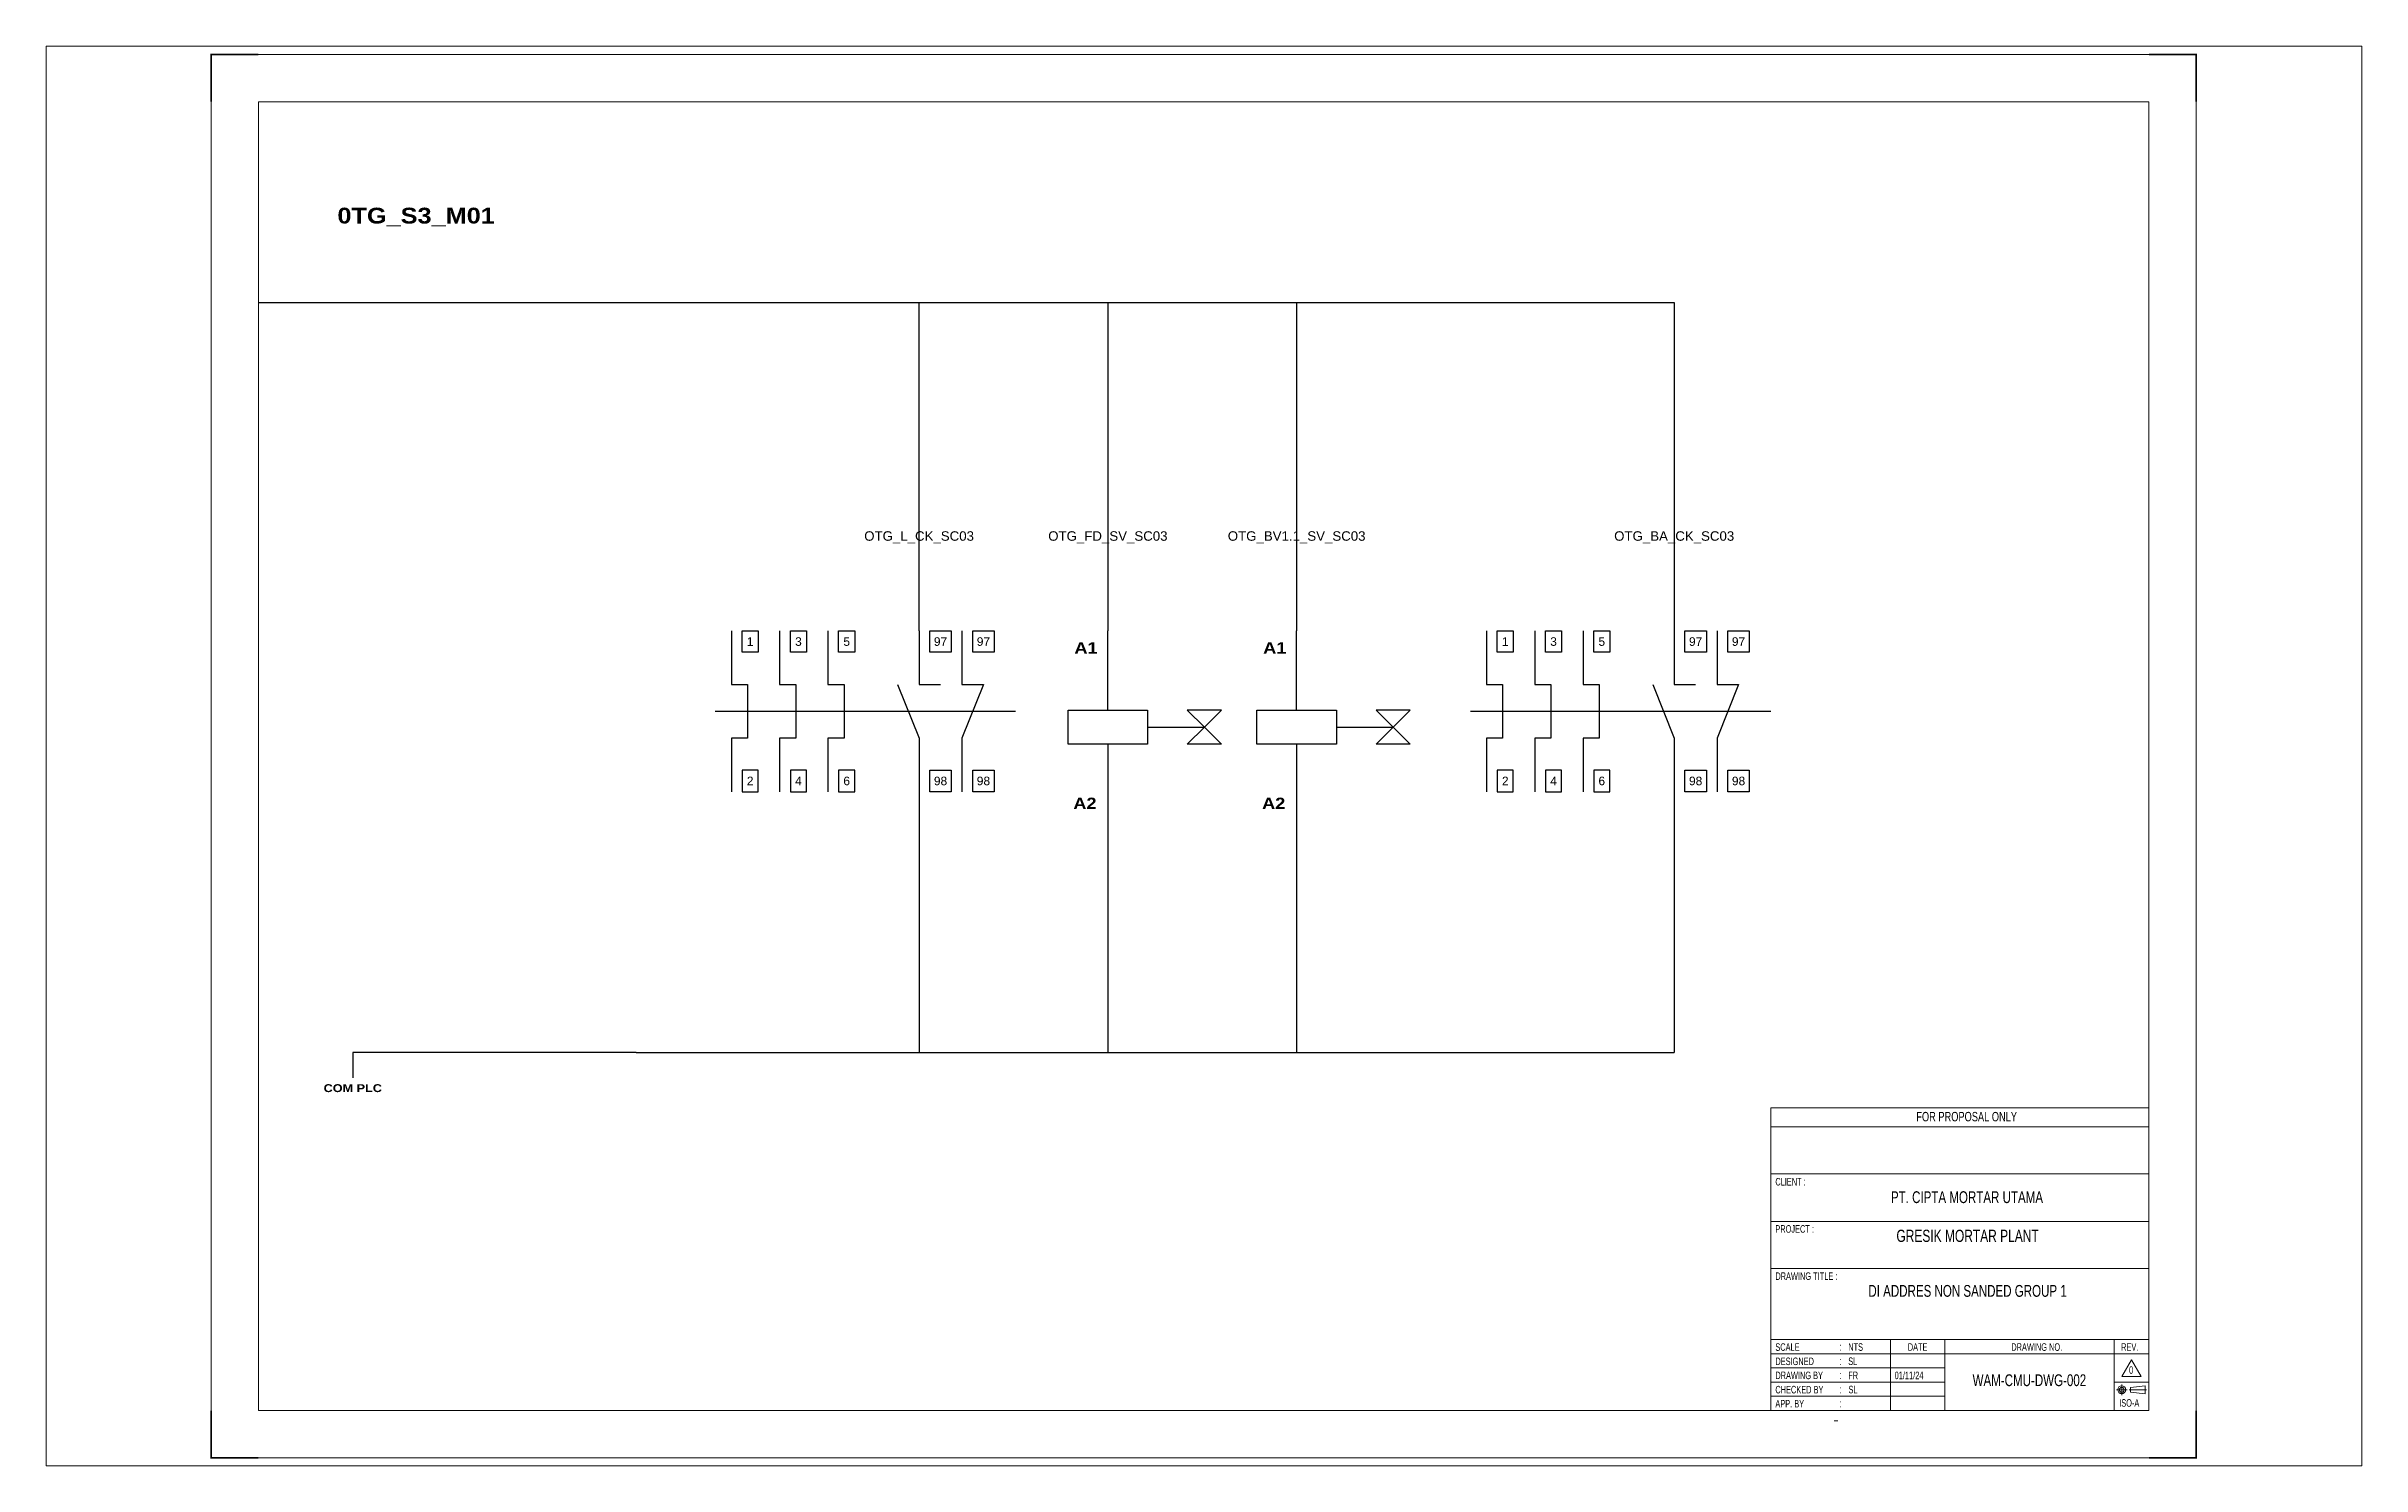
# Paper-space layout 'Plan 1 Equipment 9' of a CAD drawing. Header units: centimetres. Extents: x 0 to 28.7, y 0 to 17.6.
# The model-space entities are those that its viewports show. They can reach past a viewport. Long polylines and large blocks are cut down to what shows.
import ezdxf
from ezdxf.enums import TextEntityAlignment as Align

# ---------------------------------------------------------------- set-up
doc = ezdxf.new("R2010")
doc.units = ezdxf.units.CM
doc.header["$LTSCALE"] = 25.4
doc.linetypes.add('CENTER', pattern=[2, 1.25, -0.25, 0.25, -0.25])
doc.linetypes.add('HIDDEN', pattern=[0.375, 0.25, -0.125])
for name, color, linetype in [('1', 7, 'Continuous'), ('Etiket-Line-L', 7, 'Continuous'), ('EtIket-Line-S', 2, 'Continuous'), ('Etiket-Text-List0', 2, 'Continuous'), ('Etiket-Text-List1', 3, 'Continuous'), ('Etiket-Text-List2', 1, 'Continuous')]:
    doc.layers.add(name, color=color, linetype=linetype)
for name, color, linetype, lineweight in [('Center_line', 2, 'CENTER', 5), ('Etiket', 7, 'Continuous', 5), ('Object', 4, 'Continuous', 25)]:
    doc.layers.add(name, color=color, linetype=linetype, lineweight=lineweight)
doc.styles.add('Bold', font='ariblk.ttf', dxfattribs={"height": 25.4})
doc.styles.add('DIM', font='romans', dxfattribs={"height": 6.096})
doc.styles.get("Standard").update_dxf_attribs({"font": 'arial.ttf', "height": 25.4})

# ---------------------------------------------------------------- blocks, each defined once
blk = doc.blocks.new('x5 Out Line')
at = {"const_width": 0.3}
for points in [[(9.65, 286.71), (0, 286.71), (0, 277.06)], [(405.45, 277.06), (405.45, 286.71), (395.8, 286.71)], [(0, 9.65), (0, 0), (9.65, 0)], [(405.45, 9.65), (405.45, 0), (395.8, 0)]]:
    blk.add_lwpolyline(points, dxfattribs=at)
at = {"lineweight": 15}
blk.add_lwpolyline([(395.8, 9.65), (395.8, 277.06), (9.65, 277.06), (9.65, 9.65)], close=True, dxfattribs=at)
at = {"layer": 'EtIket-Line-S', "lineweight": 9, "ltscale": 0.5}
blk.add_lwpolyline([(0, 0), (405.45, 0), (405.45, 286.71), (0, 286.71)], close=True, dxfattribs=at)
blk = doc.blocks.new('A$C6CDB76E5')
at = {"lineweight": 15}
for p, q in [((-196.2, 0), (-196.2, 157.1)), ((-196.2, 157.1), (0, 157.1)), ((0, 0), (0, 157.1)), ((-196.2, 147.3), (0, 147.3)), ((-196.2, 122.8), (0, 122.8)), ((-196.2, 98.2), (0, 98.2)), ((-196.2, 73.7), (0, 73.7)), ((-196.2, 36.8), (0, 36.8)), ((-134, 0), (-134, 36.8)), ((-105.9, 0), (-105.9, 36.8)), ((-18.1, 0), (-18.1, 36.8)), ((-196.2, 29.4), (0, 29.4)), ((-196.2, 22.1), (-105.9, 22.1)), ((-196.2, 14.7), (-105.9, 14.7)), ((-18.1, 14.7), (0, 14.7)), ((-196.2, 7.4), (-105.9, 7.4))]:
    blk.add_line(p, q, dxfattribs=at)
at = {"layer": 'Center_line', "lineweight": 13}
for p, q in [((-14.1, 13.5), (-14.1, 8)), ((-16.9, 10.8), (-11.3, 10.8)), ((-10.3, 10.8), (-1.2, 10.8))]:
    blk.add_line(p, q, dxfattribs=at)
at = {"layer": 'Etiket-Line-L', "lineweight": 15}
for p, q in [((0, 0), (0, 122.6)), ((-196.2, 0), (0, 0))]:
    blk.add_line(p, q, dxfattribs=at)
blk.add_lwpolyline([(-9, 26.4), (-4, 17.7), (-14.1, 17.7)], close=True, dxfattribs=at)
at = {"layer": 'Object', "lineweight": 15}
blk.add_lwpolyline([(-9.5, 9.5), (-1.9, 8.7), (-1.9, 12.8), (-9.5, 12)], close=True, dxfattribs=at)
for radius in [2.03, 1.27]:
    blk.add_circle((-14.1, 10.8), radius, dxfattribs=at)
at = {"layer": '1', "color": 3, "lineweight": 9, "width": 0.7}
blk.add_text('ISO-A', height=3.91, dxfattribs=at).set_placement((-15.4, 2))
at = {"layer": 'Etiket-Text-List0', "lineweight": 13, "width": 0.7}
for s, height, p in [('CLIENT :', 3.92, (-193.8, 116.8)), ('PROJECT :', 3.92, (-193.8, 92.3)), ('DRAWING TITLE :', 3.923, (-193.8, 67.8)), ('SCALE', 3.92, (-193.8, 31)), ('DESIGNED', 3.92, (-193.8, 23.6)), (':', 4.17, (-160.6, 31)), (':', 4.17, (-160.6, 23.6)), ('DATE', 3.92, (-125.1, 31)), ('DRAWING NO.', 3.923, (-71.4, 31)), ('REV.', 3.92, (-14.4, 31)), ('CHECKED BY ', 3.923, (-193.8, 8.9)), ('DRAWING BY', 3.92, (-193.8, 16.3)), (':', 4.17, (-160.6, 16.3)), (':', 4.17, (-160.6, 8.9)), ('APP. BY ', 3.92, (-193.8, 1.6)), (':', 4.17, (-160.6, 1.6))]:
    blk.add_text(s, height=height, dxfattribs=at).set_placement(p)
at = {"layer": 'Etiket-Text-List1', "lineweight": 9, "width": 0.7}
for tag, p in [('1:XXXX', (-156, 31)), ('EN', (-156, 23.6)), ('DD/MM/YY', (-131.3, 23.6)), ('EN', (-156, 16.3)), ('EN', (-155.8, 8.9)), ('DD/MM/YY', (-131.3, 16.3)), ('DD/MM/YY', (-131.3, 8.9)), ('1', (-10.3, 19.1)), ('EN', (-155.7, 1.6)), ('DD/MM/YY', (-131.3, 1.6))]:
    blk.add_attdef(tag, p, '', height=3.92, dxfattribs=at)
at = {"layer": 'Etiket-Text-List2', "lineweight": 13, "width": 0.7}
for tag, height, p in [('FOR FABRICATION', 4.9, (-94.6, 150.1)), ('CLIENT_NAME', 6.13, (-94.1, 107.7)), ('PROJECT_1', 4.9, (-94.1, 87.5)), ('PROJECT_2', 4.9, (-94.1, 79.2)), ('DRAWING_TITLE1', 6.13, (-94.1, 59)), ('DRAWING_TITLE2', 6.13, (-94.1, 49.9)), ('DRAWING_TITLE3', 6.13, (-94.1, 40.1)), ('LDP-X-XXX-AR-01', 6.13, (-62, 12.7))]:
    blk.add_attdef(tag, text='', height=height, dxfattribs=at).set_placement(p, align=Align.CENTER)

msp = doc.modelspace()

# ---------------------------------------------------------------- linework, layer by layer
at = {"color": 146, "ltscale": 50, "true_color": 0x105689}
for p, q in [((61723.1, 34602.3), (62320.1, 34602.3)), ((62320.1, 34602.3), (62917.1, 34602.3)), ((62917.1, 34602.3), (63514.1, 34602.3)), ((63514.1, 34602.3), (64111.1, 34602.3)), ((64111.1, 34602.3), (64708.1, 34602.3)), ((64708.1, 34602.3), (65305.1, 34602.3)), ((65305.1, 34602.3), (65902.1, 34602.3)), ((65902.1, 34602.3), (66200.6, 34602.3)), ((62918.1, 32229.5), (62021.6, 32229.5)), ((62021.6, 32229.5), (62021.6, 32149.5)), ((62918.1, 32229.5), (64113.1, 32229.5)), ((64113.1, 32229.5), (64113.1, 32229.5)), ((64113.1, 32229.5), (65308.1, 32229.5)), ((65308.1, 32229.5), (66200.6, 32229.5))]:
    msp.add_line(p, q, dxfattribs=at)
at = {"color": 146, "linetype": 'HIDDEN', "ltscale": 50, "true_color": 0x105689}
for p, q in [((63812.6, 33563.7), (63812.6, 34602.3)), ((64409.6, 34602.3), (64409.6, 33563.7)), ((65006.6, 34602.3), (65006.6, 33563.7)), ((66200.6, 34602.3), (66200.6, 33563.7)), ((63812.6, 33054.9), (63812.6, 32229.5)), ((66200.6, 33054.9), (66200.6, 32229.5)), ((64409.6, 32961.2), (64409.6, 32229.5)), ((65006.6, 32961.2), (65006.6, 32229.5))]:
    msp.add_line(p, q, dxfattribs=at)
at = {"ltscale": 50}
for p, q in [((63812.6, 33563.7), (63812.6, 33394.1)), ((63948.2, 33563.7), (63948.2, 33394.1)), ((64409.6, 33312.4), (64409.6, 33563.7)), ((65006.6, 33312.4), (65006.6, 33563.7)), ((66200.6, 33563.7), (66200.6, 33394.1)), ((66336.2, 33563.7), (66336.2, 33394.1)), ((63812.6, 33224.5), (63812.6, 33054.9)), ((63948.2, 33224.5), (63948.2, 33054.9)), ((64409.6, 33204.7), (64409.6, 32953.4)), ((65006.6, 33204.7), (65006.6, 32953.4)), ((66200.6, 33224.5), (66200.6, 33054.9)), ((66336.2, 33224.5), (66336.2, 33054.9))]:
    msp.add_line(p, q, dxfattribs=at)
at = {"linetype": 'HIDDEN', "ltscale": 50}
for p, q in [((63168.1, 33309.3), (64117.8, 33309.3)), ((64535.2, 33258.6), (64714.7, 33258.6)), ((65132.2, 33258.6), (65311.7, 33258.6)), ((65556.1, 33309.3), (66505.8, 33309.3))]:
    msp.add_line(p, q, dxfattribs=at)
at = {"color": 1, "ltscale": 50}
for points in [[(63219, 33563.7), (63219, 33394.1), (63269.9, 33394.1), (63269.9, 33224.5), (63219, 33224.5), (63219, 33054.9)], [(63371.6, 33563.7), (63371.6, 33394.1), (63422.5, 33394.1), (63422.5, 33224.5), (63371.6, 33224.5), (63371.6, 33054.9)], [(63524.3, 33563.7), (63524.3, 33394.1), (63575.1, 33394.1), (63575.1, 33224.5), (63524.3, 33224.5), (63524.3, 33054.9)], [(65607, 33563.7), (65607, 33394.1), (65657.9, 33394.1), (65657.9, 33224.5), (65607, 33224.5), (65607, 33054.9)], [(65759.6, 33563.7), (65759.6, 33394.1), (65810.5, 33394.1), (65810.5, 33224.5), (65759.6, 33224.5), (65759.6, 33054.9)], [(65912.3, 33563.7), (65912.3, 33394.1), (65963.1, 33394.1), (65963.1, 33224.5), (65912.3, 33224.5), (65912.3, 33054.9)]]:
    msp.add_lwpolyline(points, dxfattribs=at)
at = {"ltscale": 50}
for points in [[(63252.9, 33563.7), (63303.8, 33563.7), (63303.8, 33495.9), (63252.9, 33495.9)], [(63405.5, 33563.7), (63456.4, 33563.7), (63456.4, 33495.9), (63405.5, 33495.9)], [(63558.2, 33563.7), (63609, 33563.7), (63609, 33495.9), (63558.2, 33495.9)], [(63846.5, 33563.7), (63914.3, 33563.7), (63914.3, 33495.9), (63846.5, 33495.9)], [(63982.1, 33563.7), (64050, 33563.7), (64050, 33495.9), (63982.1, 33495.9)], [(65640.9, 33563.7), (65691.8, 33563.7), (65691.8, 33495.9), (65640.9, 33495.9)], [(65793.5, 33563.7), (65844.4, 33563.7), (65844.4, 33495.9), (65793.5, 33495.9)], [(65946.2, 33563.7), (65997, 33563.7), (65997, 33495.9), (65946.2, 33495.9)], [(66234.5, 33563.7), (66302.3, 33563.7), (66302.3, 33495.9), (66234.5, 33495.9)], [(66370.1, 33563.7), (66438, 33563.7), (66438, 33495.9), (66370.1, 33495.9)], [(64283.9, 33312.4), (64535.2, 33312.4), (64535.2, 33204.7), (64283.9, 33204.7)], [(64714.7, 33258.6), (64768.5, 33312.4), (64660.8, 33312.4)], [(64714.7, 33258.6), (64768.5, 33204.7), (64660.8, 33204.7)], [(64880.9, 33312.4), (65132.2, 33312.4), (65132.2, 33204.7), (64880.9, 33204.7)], [(65311.7, 33258.6), (65365.5, 33312.4), (65257.8, 33312.4)], [(65311.7, 33258.6), (65365.5, 33204.7), (65257.8, 33204.7)], [(63252.9, 33054.9), (63303.8, 33054.9), (63303.8, 33122.8), (63252.9, 33122.8)], [(63405.5, 33054.9), (63456.4, 33054.9), (63456.4, 33122.8), (63405.5, 33122.8)], [(63558.2, 33054.9), (63609, 33054.9), (63609, 33122.8), (63558.2, 33122.8)], [(63846.5, 33122.8), (63914.3, 33122.8), (63914.3, 33054.9), (63846.5, 33054.9)], [(63982.1, 33122.8), (64050, 33122.8), (64050, 33054.9), (63982.1, 33054.9)], [(65640.9, 33054.9), (65691.8, 33054.9), (65691.8, 33122.8), (65640.9, 33122.8)], [(65793.5, 33054.9), (65844.4, 33054.9), (65844.4, 33122.8), (65793.5, 33122.8)], [(65946.2, 33054.9), (65997, 33054.9), (65997, 33122.8), (65946.2, 33122.8)], [(66234.5, 33122.8), (66302.3, 33122.8), (66302.3, 33054.9), (66234.5, 33054.9)], [(66370.1, 33122.8), (66438, 33122.8), (66438, 33054.9), (66370.1, 33054.9)]]:
    msp.add_lwpolyline(points, close=True, dxfattribs=at)
for points in [[(63744.7, 33394.1), (63812.6, 33224.5)], [(63812.6, 33394.1), (63880.4, 33394.1)], [(63948.2, 33394.1), (64016.1, 33394.1), (63948.2, 33224.5)], [(66132.7, 33394.1), (66200.6, 33224.5)], [(66200.6, 33394.1), (66268.4, 33394.1)], [(66336.2, 33394.1), (66404.1, 33394.1), (66336.2, 33224.5)]]:
    msp.add_lwpolyline(points, dxfattribs=at)

# ---------------------------------------------------------------- block references
at = {"layer": 'Etiket', "lineweight": 0}
ref = msp.add_blockref('A$C6CDB76E5', (67701.9, 31097), dxfattribs=dict(at, xscale=6.095870930054101, yscale=6.095870930054101, zscale=6.095870930054101))
ref.add_attrib('FOR FABRICATION', 'FOR PROPOSAL ONLY', dxfattribs={"layer": 'Etiket-Text-List2', "lineweight": 13, "height": 29.894, "width": 0.7}).set_placement((67125.5, 32011.9), align=Align.CENTER)
ref.add_attrib('CLIENT_NAME', 'PT. CIPTA MORTAR UTAMA', dxfattribs={"layer": 'Etiket-Text-List2', "lineweight": 13, "height": 37.368, "width": 0.7}).set_placement((67126.5, 31753.4), align=Align.CENTER)
ref.add_attrib('PROJECT_1', 'GRESIK MORTAR PLANT', dxfattribs={"layer": 'Etiket-Text-List2', "lineweight": 13, "height": 38.709, "width": 0.7}).set_placement((67128.4, 31630.4), align=Align.CENTER)
ref.add_attrib('DRAWING_TITLE1', 'DI ADDRES NON SANDED GROUP 1', dxfattribs={"layer": 'Etiket-Text-List2', "lineweight": 13, "height": 37.368, "width": 0.7}).set_placement((67128.4, 31456.9), align=Align.CENTER)
ref.add_attrib('1:XXXX', 'NTS', (66751, 31286), dxfattribs={"layer": 'Etiket-Text-List1', "lineweight": 13, "height": 23.92, "width": 0.7})
ref.add_attrib('EN', 'SL', (66751, 31241.1), dxfattribs={"layer": 'Etiket-Text-List1', "lineweight": 13, "height": 23.92, "width": 0.7})
ref.add_attrib('EN', 'FR', (66751, 31196.3), dxfattribs={"layer": 'Etiket-Text-List1', "lineweight": 13, "height": 23.92, "width": 0.7})
ref.add_attrib('DD/MM/YY', '01/11/24', (66897.8, 31196.3), dxfattribs={"layer": 'Etiket-Text-List1', "lineweight": 13, "height": 23.92, "width": 0.7})
ref.add_attrib('EN', 'SL', (66751.9, 31151.4), dxfattribs={"layer": 'Etiket-Text-List1', "lineweight": 13, "height": 23.92, "width": 0.7})
ref.add_attrib('LDP-X-XXX-AR-01', 'WAM-CMU-DWG-002', dxfattribs={"layer": 'Etiket-Text-List2', "lineweight": 15, "height": 37.368, "width": 0.7}).set_placement((67323.9, 31174.3), align=Align.CENTER)
ref.add_attrib('1', '0', (67639.1, 31213.2), dxfattribs={"layer": 'Etiket-Text-List1', "lineweight": 13, "height": 23.9, "width": 0.7})
at = {"layer": 'Etiket-Line-L', "lineweight": 0}
ref = msp.add_blockref('x5 Out Line', (61573.6, 30947.6), dxfattribs=dict(at, xscale=15.48351216233742, yscale=15.48351216233742, zscale=15.48351216233742))
ref.add_attrib('FILE_NAME', '-', (66703.8, 31055.5), dxfattribs={"layer": 'Etiket-Text-List1', "lineweight": 13, "height": 21.7, "style": 'DIM', "width": 0.7})

# ---------------------------------------------------------------- texts
at = {"ltscale": 500, "style": 'Bold'}
msp.add_text('0TG_S3_M01', height=50, dxfattribs=at).set_placement((61973.1, 34852.3))
at = {"ltscale": 50}
for s, p in [('OTG_L_CK_SC03', (63812.6, 33863.7)), ('OTG_FD_SV_SC03', (64409.6, 33863.7)), ('OTG_BV1.1_SV_SC03', (65006.6, 33863.7)), ('OTG_BA_CK_SC03', (66200.6, 33863.7))]:
    msp.add_text(s, height=30, dxfattribs=at).set_placement(p, align=Align.MIDDLE_CENTER)
at = {"ltscale": 500}
for s, height, p in [('1', 27.1, (63278.3, 33529.8)), ('3', 27.1, (63431, 33529.8)), ('5', 27.1, (63583.6, 33529.8)), ('97', 27.13, (63880.4, 33529.8)), ('97', 27.13, (64016.1, 33529.8)), ('1', 27.1, (65666.3, 33529.8)), ('3', 27.1, (65819, 33529.8)), ('5', 27.1, (65971.6, 33529.8)), ('97', 27.13, (66268.4, 33529.8)), ('97', 27.13, (66404.1, 33529.8)), ('2', 27.1, (63278.3, 33088.8)), ('4', 27.1, (63431, 33088.8)), ('6', 27.1, (63583.6, 33088.8)), ('98', 27.13, (63880.4, 33088.8)), ('98', 27.13, (64016.1, 33088.8)), ('2', 27.1, (65666.3, 33088.8)), ('4', 27.1, (65819, 33088.8)), ('6', 27.1, (65971.6, 33088.8)), ('98', 27.13, (66268.4, 33088.8)), ('98', 27.13, (66404.1, 33088.8))]:
    msp.add_text(s, height=height, dxfattribs=at).set_placement(p, align=Align.MIDDLE_CENTER)
at = {"ltscale": 500, "style": 'Bold'}
for p in [(64377.2, 33527.8), (64974.2, 33527.8)]:
    msp.add_text('A1', height=35.9, dxfattribs=at).set_placement(p, align=Align.TOP_RIGHT)
for p in [(64373.7, 32989.3), (64970.7, 32989.3)]:
    msp.add_text('A2', height=35.9, dxfattribs=at).set_placement(p, align=Align.BOTTOM_RIGHT)
at = {"ltscale": 50, "style": 'Bold'}
msp.add_text('COM PLC', height=25, dxfattribs=at).set_placement((62021.6, 32129.5), align=Align.TOP_CENTER)

psp = doc.layouts.new('Plan 1 Equipment 9')

# ---------------------------------------------------------------- viewports
at = {"layer": '0', "ltscale": 50}
psp.add_viewport(center=(14.35, 8.8), size=(28.7, 17.59982), view_center_point=(64713.599, 33167.75), view_height=4490.40092, dxfattribs=at)

doc.saveas('drawing.dxf')
